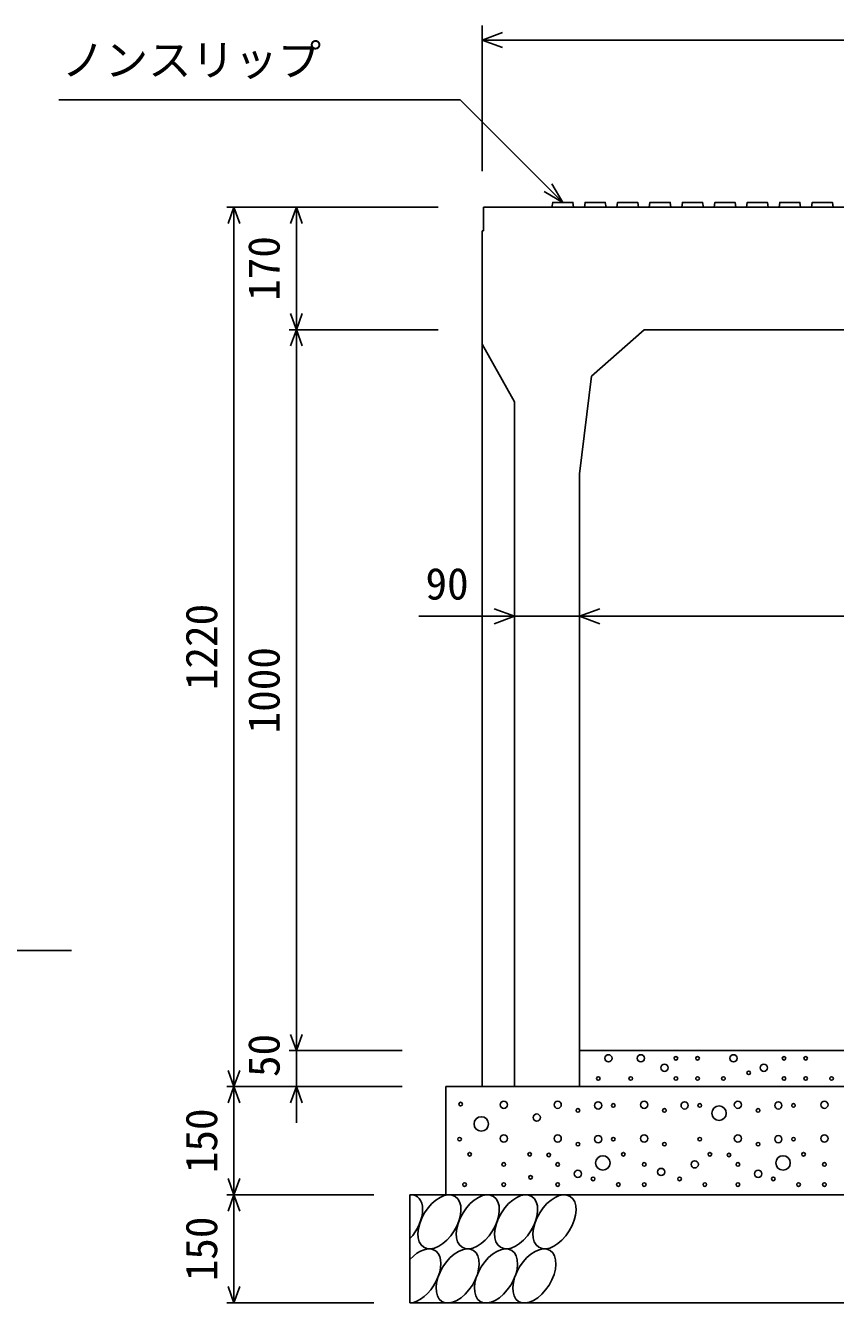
# Model space of a CAD drawing. Units: millimetres, scale not verified. Extents: x -16800 to 16800, y -5940 to 5940.
# Drawn here: x 9782 to 10905, y 1750 to 3526 of the extents above; entities that cross this region are included whole.
import ezdxf
from ezdxf.enums import TextEntityAlignment as Align

# ---------------------------------------------------------------- set-up
doc = ezdxf.new("R2010")
doc.units = ezdxf.units.MM
doc.header["$LTSCALE"] = 20
for name, color, linetype, lineweight in [('0-0_DIM', 7, 'Continuous', 25), ('0-2_HATCH', 6, 'Continuous', 25), ('0-5_OUTLINE', 3, 'Continuous', 25)]:
    doc.layers.add(name, color=color, linetype=linetype, lineweight=lineweight)
doc.styles.add('ＭＳ ゴシック', font='')
doc.styles.get('ＭＳ ゴシック').set_extended_font_data('MS Gothic')

msp = doc.modelspace()

# ---------------------------------------------------------------- linework, layer by layer
at = {"layer": '0-0_DIM'}
for p, q in [((10415, 3526.41), (10415, 3324.66)), ((11585, 3506.41), (10415, 3506.41)), ((9827.9, 3423.38), (10384.79, 3423.38)), ((10527, 3281.16), (10384.79, 3423.38)), ((10527, 3281.16), (10512, 3307.14)), ((10527, 3281.16), (10501.02, 3296.16)), ((10060.8, 3274.66), (10354.13, 3274.66)), ((10070.8, 3274.66), (10070.8, 2054.66)), ((10157.46, 3104.66), (10157.46, 3274.66)), ((10147.46, 3104.66), (10354.13, 3104.66)), ((10157.46, 2104.66), (10157.46, 3104.66)), ((10327.16, 2707.11), (10460, 2707.11)), ((10550, 2707.11), (10460, 2707.11)), ((10550, 2707.11), (11450, 2707.11)), ((9198.65, 2243.32), (9845.53, 2243.32)), ((10147.46, 2104.66), (10304.13, 2104.66)), ((10157.46, 2104.66), (10157.46, 2054.66)), ((10060.8, 2054.66), (10304.13, 2054.66)), ((10070.8, 1904.66), (10070.8, 2054.66)), ((10157.46, 2004.66), (10157.46, 2054.66)), ((10060.8, 1904.66), (10265, 1904.66)), ((10070.8, 1904.66), (10070.8, 1754.66)), ((10060.8, 1754.66), (10265, 1754.66))]:
    msp.add_line(p, q, dxfattribs=at)
for points in [[(10443.23, 3496.14), (10415.04, 3506.41), (10443.23, 3516.67)], [(10062.59, 3252.11), (10070.8, 3274.66), (10079.01, 3252.11)], [(10149.26, 3252.11), (10157.46, 3274.66), (10165.67, 3252.11)], [(10165.67, 3127.22), (10157.46, 3104.66), (10149.26, 3127.22)], [(10149.26, 3082.11), (10157.46, 3104.66), (10165.67, 3082.11)], [(10431.81, 2696.85), (10460, 2707.11), (10431.81, 2717.37)], [(10578.19, 2696.85), (10550, 2707.11), (10578.19, 2717.37)], [(10165.67, 2127.22), (10157.46, 2104.66), (10149.26, 2127.22)], [(10079.01, 2077.22), (10070.8, 2054.66), (10062.59, 2077.22)], [(10079.01, 2032.11), (10070.8, 2054.66), (10062.59, 2032.11)], [(10165.67, 2032.11), (10157.46, 2054.66), (10149.26, 2032.11)], [(10079.01, 1927.22), (10070.8, 1904.66), (10062.59, 1927.22)], [(10079.01, 1882.11), (10070.8, 1904.66), (10062.59, 1882.11)], [(10079.01, 1777.22), (10070.8, 1754.66), (10062.59, 1777.22)]]:
    msp.add_lwpolyline(points, dxfattribs=at)
at = {"layer": '0-2_HATCH'}
for points in [[(10542, 3274.66), (10541, 3281.16), (10513, 3281.16), (10512, 3274.66)], [(10587, 3274.66), (10586, 3281.16), (10558, 3281.16), (10557, 3274.66)], [(10632, 3274.66), (10631, 3281.16), (10603, 3281.16), (10602, 3274.66)], [(10677, 3274.66), (10676, 3281.16), (10648, 3281.16), (10647, 3274.66)], [(10722, 3274.66), (10721, 3281.16), (10693, 3281.16), (10692, 3274.66)], [(10767, 3274.66), (10766, 3281.16), (10738, 3281.16), (10737, 3274.66)], [(10812, 3274.66), (10811, 3281.16), (10783, 3281.16), (10782, 3274.66)], [(10857, 3274.66), (10856, 3281.16), (10828, 3281.16), (10827, 3274.66)], [(10902, 3274.66), (10901, 3281.16), (10873, 3281.16), (10872, 3274.66)]]:
    msp.add_lwpolyline(points, dxfattribs=at)
for centre, radius in [((10590.3, 2093.97), 5), ((10635.3, 2093.97), 5), ((10683.97, 2093.97), 2.5), ((10713.97, 2093.97), 2.5), ((10763.88, 2093.97), 5), ((10833.97, 2093.97), 2.5), ((10863.97, 2093.97), 2.5), ((10668.08, 2080.84), 5), ((10805.93, 2080.84), 5), ((10576.28, 2065.96), 2.5), ((10621.28, 2065.96), 2.5), ((10683.97, 2065.96), 2.5), ((10713.97, 2065.96), 2.5), ((10749.86, 2065.96), 2.5), ((10784.9, 2073.84), 2.5), ((10833.97, 2065.96), 2.5), ((10863.97, 2065.96), 2.5), ((10899.86, 2065.96), 2.5), ((10385.3, 2030.5), 2.5), ((10445.17, 2029.52), 5), ((10519.97, 2029.52), 5), ((10576.04, 2028.64), 5), ((10597.07, 2028.64), 2.5), ((10639.97, 2029.52), 5), ((10696.04, 2028.64), 5), ((10717.07, 2028.64), 2.5), ((10743.79, 2017.82), 10), ((10769.97, 2029.52), 5), ((10826.04, 2028.64), 5), ((10847.07, 2028.64), 2.5), ((10889.97, 2029.52), 5), ((10413.94, 2002.94), 10), ((10490.94, 2011.74), 5), ((10548.01, 2021.64), 2.5), ((10668.01, 2021.64), 2.5), ((10798.01, 2021.64), 2.5), ((10383.78, 1981.84), 2.5), ((10445.17, 1982.72), 5), ((10519.97, 1982.72), 5), ((10548.01, 1974.84), 2.5), ((10576.04, 1981.84), 5), ((10597.07, 1981.84), 2.5), ((10639.97, 1982.72), 5), ((10668.01, 1974.84), 2.5), ((10717.07, 1981.84), 2.5), ((10769.97, 1982.72), 5), ((10798.01, 1974.84), 2.5), ((10826.04, 1981.84), 5), ((10847.07, 1981.84), 2.5), ((10889.97, 1982.72), 5), ((10397.79, 1960.83), 2.5), ((10481.09, 1960.83), 2.5), ((10507.55, 1959.92), 2.5), ((10582.58, 1948.83), 10), ((10611.09, 1960.83), 2.5), ((10731.09, 1960.83), 2.5), ((10757.55, 1959.92), 2.5), ((10832.58, 1948.83), 10), ((10861.09, 1960.83), 2.5), ((10445.17, 1946.82), 2.5), ((10519.97, 1946.82), 2.5), ((10548.01, 1933.69), 5), ((10639.97, 1946.82), 2.5), ((10663.47, 1936.34), 5), ((10710.06, 1946.82), 5), ((10769.97, 1946.82), 2.5), ((10798.01, 1933.69), 5), ((10889.97, 1946.82), 2.5), ((10390.78, 1918.81), 2.5), ((10445.17, 1918.81), 2.5), ((10482.36, 1928.89), 2.5), ((10519.97, 1918.81), 2.5), ((10569.03, 1926.69), 2.5), ((10604.08, 1918.81), 2.5), ((10639.97, 1918.81), 2.5), ((10689.03, 1926.69), 2.5), ((10724.08, 1918.81), 2.5), ((10769.97, 1918.81), 2.5), ((10819.03, 1926.69), 2.5), ((10854.08, 1918.81), 2.5), ((10889.97, 1918.81), 2.5)]:
    msp.add_circle(centre, radius, dxfattribs=at)
for centre, start_param, end_param in [((10302.64, 1867.14), 4.385593, 6.6745444), ((10327.96, 1792.15), 3.5111464, 7.548991)]:
    msp.add_ellipse(centre, major_axis=(21.81, 35.31), ratio=0.5792, start_param=start_param, end_param=end_param, dxfattribs=at)
for centre in [(10355.84, 1867.14), (10409.05, 1867.14), (10462.26, 1867.14), (10515.47, 1867.14), (10381.16, 1792.15), (10434.37, 1792.15), (10487.58, 1792.15)]:
    msp.add_ellipse(centre, major_axis=(21.81, 35.31), ratio=0.5792, dxfattribs=at)
at = {"layer": '0-5_OUTLINE'}
for p, q in [((10417, 3274.66), (11000, 3274.66)), ((10417, 3274.66), (10417, 3241.66)), ((10415, 3241.66), (10415, 2054.66)), ((10417, 3241.66), (10415, 3241.66)), ((11360, 3104.66), (10640, 3104.66)), ((10460, 3004.66), (10415, 3084.66)), ((10460, 3004.66), (10460, 2054.66)), ((10550, 2054.66), (10550, 2904.66)), ((10550, 2104.66), (11450, 2104.66)), ((10365, 2054.66), (10365, 1904.66)), ((10365, 2054.66), (11635, 2054.66)), ((10550, 2054.66), (10415, 2054.66)), ((10315, 1904.66), (10315, 1754.66)), ((10315, 1904.66), (11685, 1904.66)), ((10315, 1754.66), (11685, 1754.66))]:
    msp.add_line(p, q, dxfattribs=at)
msp.add_lwpolyline([(10640, 3104.66), (10566.94, 3040.16), (10550, 2904.66)], dxfattribs=at)

# ---------------------------------------------------------------- texts
at = {"layer": '0-0_DIM', "style": 'ＭＳ ゴシック'}
for s, p in [('ノンスリップ', (9831.75, 3443.55)), ('90', (10336.57, 2717.11))]:
    msp.add_text(s, height=43.99, dxfattribs=at).set_placement(p, align=Align.BOTTOM_LEFT)
for s, p in [('170', (10147.46, 3144.66)), ('1220', (10060.8, 2604.66)), ('1000', (10147.46, 2544.66)), ('50', (10147.46, 2067.99)), ('150', (10060.8, 1934.66)), ('150', (10060.8, 1784.66))]:
    msp.add_text(s, height=43.99, rotation=90, dxfattribs=at).set_placement(p, align=Align.BOTTOM_LEFT)

doc.saveas('drawing.dxf')
